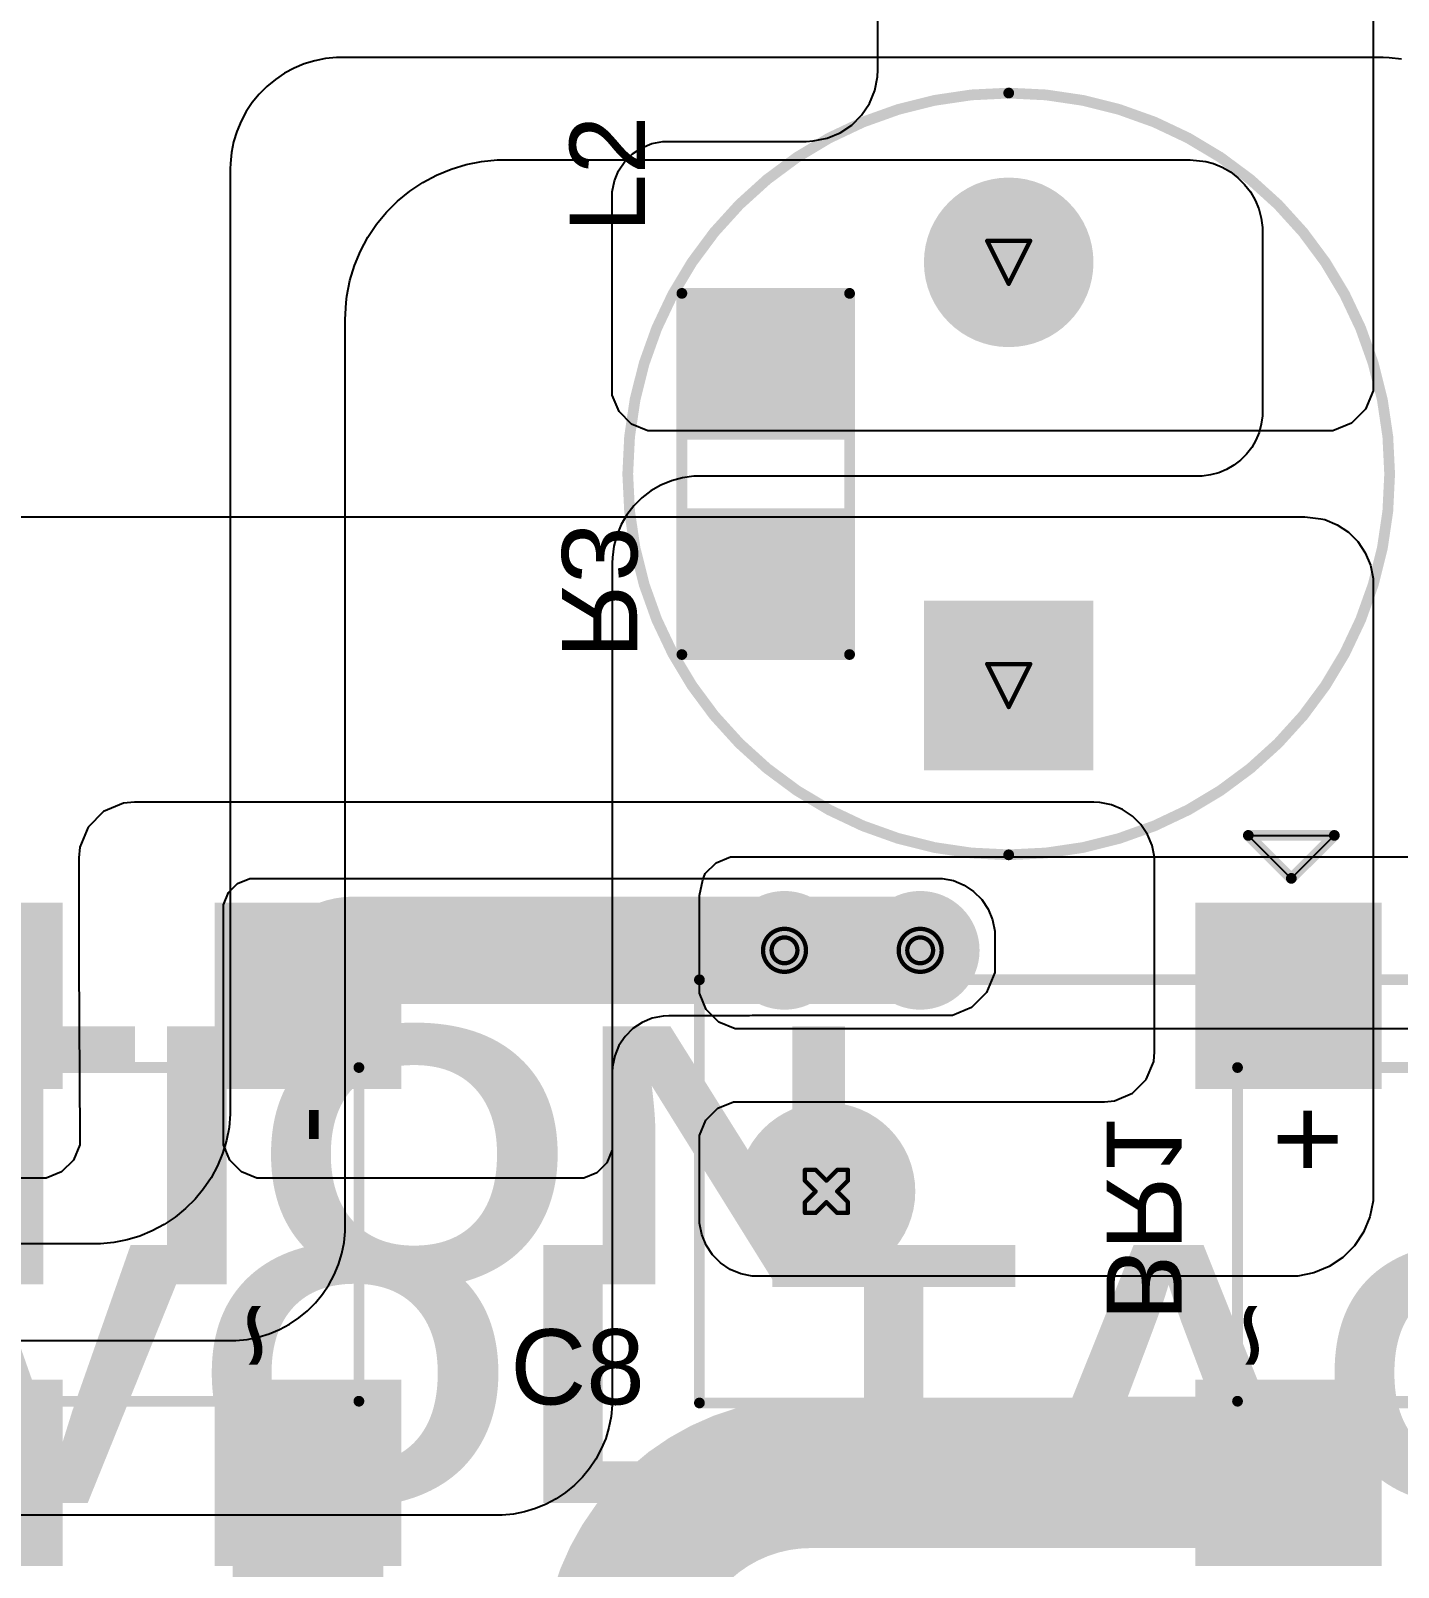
# Model space of a CAD drawing. Header units: inches. Extents: x 0 to 11.2, y -0.2 to 5.5.
# Drawn here: x 3.097 to 3.733, y 1.31 to 2.024 of the extents above; entities that cross this region are included whole.
import ezdxf

# ---------------------------------------------------------------- set-up
doc = ezdxf.new("R2010")
doc.units = ezdxf.units.IN
doc.header["$MEASUREMENT"] = 0
for name, color, linetype in [('Bottom Layer', 5, 'Continuous'), ('Bottom Overlay', 54, 'Continuous'), ('Bottom Paste', 16, 'Continuous'), ('Bottom Solder', 6, 'Continuous'), ('Drill Drawing', 1, 'Continuous'), ('Multi-Layer', 9, 'Continuous'), ('Pad Holes', 156, 'Continuous'), ('Top Layer', 1, 'Continuous'), ('Top Overlay', 2, 'Continuous'), ('Top Solder', 216, 'Continuous'), ('Via Holes', 16, 'Continuous')]:
    doc.layers.add(name, color=color, linetype=linetype)
doc.styles.add('Arial', font='', dxfattribs={"height": 0.2})
doc.styles.add('Arial Black', font='', dxfattribs={"height": 0.2})
doc.styles.get('Arial').set_extended_font_data('Arial')
doc.styles.get('Arial Black').set_extended_font_data('Arial Black')

# ---------------------------------------------------------------- blocks, each defined once
blk = doc.blocks.new('R___1206_B_47')
at = {"layer": 'Bottom Layer'}
for points in [[(-0.08, 0.035), (-0.02, 0.035), (-0.02, -0.035), (-0.08, -0.035)], [(0.02, 0.035), (0.08, 0.035), (0.08, -0.035), (0.02, -0.035)]]:
    blk.add_hatch(color=5, dxfattribs=at).paths.add_polyline_path(points)
at = {"layer": 'Bottom Paste'}
for points in [[(-0.08, 0.035), (-0.02, 0.035), (-0.02, -0.035), (-0.08, -0.035)], [(0.02, 0.035), (0.08, 0.035), (0.08, -0.035), (0.02, -0.035)]]:
    blk.add_hatch(color=16, dxfattribs=at).paths.add_polyline_path(points)
at = {"layer": 'Bottom Solder'}
for points in [[(-0.084, 0.039), (-0.016, 0.039), (-0.016, -0.039), (-0.084, -0.039)], [(0.016, 0.039), (0.084, 0.039), (0.084, -0.039), (0.016, -0.039)]]:
    blk.add_hatch(color=6, dxfattribs=at).paths.add_polyline_path(points)
at = {"layer": 'Bottom Overlay'}
for points in [[(-0.084, 0.039, 0.005, 0.005, 0), (-0.084, -0.039, 0.005, 0.005, 0)], [(-0.084, 0.039, 0.005, 0.005, 0), (0.084, 0.039, 0.005, 0.005, 0)], [(0.084, 0.039, 0.005, 0.005, 0), (0.084, -0.039, 0.005, 0.005, 0)], [(-0.084, -0.039, 0.005, 0.005, 0), (0.084, -0.039, 0.005, 0.005, 0)]]:
    blk.add_lwpolyline(points, format="xyseb", dxfattribs=at)
for points in [[(-0.08525, 0.039, 0.0025, 0.0025, 1), (-0.08275, 0.039, 0.0025, 0.0025, 1)], [(-0.08525, 0.039, 0.0025, 0.0025, 1), (-0.08275, 0.039, 0.0025, 0.0025, 1)], [(0.08275, 0.039, 0.0025, 0.0025, 1), (0.08525, 0.039, 0.0025, 0.0025, 1)], [(0.08275, 0.039, 0.0025, 0.0025, 1), (0.08525, 0.039, 0.0025, 0.0025, 1)], [(-0.08525, -0.039, 0.0025, 0.0025, 1), (-0.08275, -0.039, 0.0025, 0.0025, 1)], [(-0.08525, -0.039, 0.0025, 0.0025, 1), (-0.08275, -0.039, 0.0025, 0.0025, 1)], [(0.08275, -0.039, 0.0025, 0.0025, 1), (0.08525, -0.039, 0.0025, 0.0025, 1)], [(0.08275, -0.039, 0.0025, 0.0025, 1), (0.08525, -0.039, 0.0025, 0.0025, 1)]]:
    blk.add_lwpolyline(points, format="xyseb", close=True, dxfattribs=at)
blk = doc.blocks.new('PK0810_471MB_55')
at = {"layer": 'Bottom Layer'}
blk.add_hatch(color=5, dxfattribs=at).paths.add_polyline_path([(-0.133853, 0.035433), (-0.062987, 0.035433), (-0.062987, -0.035433), (-0.133853, -0.035433)])
h = blk.add_hatch(color=5, dxfattribs=at)
edge = h.paths.add_edge_path()
edge.add_arc((0.09843, 0), 0.035433, 0, 360)
at = {"layer": 'Bottom Solder'}
blk.add_hatch(color=6, dxfattribs=at).paths.add_polyline_path([(-0.137853, 0.039433), (-0.058987, 0.039433), (-0.058987, -0.039433), (-0.137853, -0.039433)])
h = blk.add_hatch(color=6, dxfattribs=at)
edge = h.paths.add_edge_path()
edge.add_arc((0.09843, 0), 0.039433, 0, 360)
at = {"layer": 'Multi-Layer'}
blk.add_hatch(color=9, dxfattribs=at).paths.add_polyline_path([(-0.133853, 0.035433), (-0.062987, 0.035433), (-0.062987, -0.035433), (-0.133853, -0.035433)])
h = blk.add_hatch(color=9, dxfattribs=at)
edge = h.paths.add_edge_path()
edge.add_arc((0.09843, 0), 0.035433, 0, 360)
at = {"layer": 'Pad Holes'}
h = blk.add_hatch(color=7, dxfattribs=at)
edge = h.paths.add_edge_path()
edge.add_arc((-0.098429, 0), 0.019685, 0, 360)
h = blk.add_hatch(color=7, dxfattribs=at)
edge = h.paths.add_edge_path()
edge.add_arc((0.098429, 0), 0.019685, 0, 360)
at = {"layer": 'Top Layer'}
blk.add_hatch(color=1, dxfattribs=at).paths.add_polyline_path([(-0.133853, 0.035433), (-0.062987, 0.035433), (-0.062987, -0.035433), (-0.133853, -0.035433)])
h = blk.add_hatch(color=1, dxfattribs=at)
edge = h.paths.add_edge_path()
edge.add_arc((0.09843, 0), 0.035433, 0, 360)
at = {"layer": 'Top Solder'}
blk.add_hatch(color=216, dxfattribs=at).paths.add_polyline_path([(-0.137853, 0.039433), (-0.058987, 0.039433), (-0.058987, -0.039433), (-0.137853, -0.039433)])
h = blk.add_hatch(color=216, dxfattribs=at)
edge = h.paths.add_edge_path()
edge.add_arc((0.09843, 0), 0.039433, 0, 360)
at = {"layer": 'Top Overlay'}
for points in [[(0.17717, 0, 0.005, 0.005, 1), (-0.17717, 0, 0.005, 0.005, 1)], [(-0.17842, 0, 0.0025, 0.0025, 1), (-0.17592, 0, 0.0025, 0.0025, 1)], [(0.17592, 0, 0.0025, 0.0025, 1), (0.17842, 0, 0.0025, 0.0025, 1)]]:
    blk.add_lwpolyline(points, format="xyseb", close=True, dxfattribs=at)
blk = doc.blocks.new('KP103J1000VP15_72')
at = {"layer": 'Bottom Layer'}
blk.add_hatch(color=5, dxfattribs=at).paths.add_polyline_path([(-0.33465, 0.03937), (-0.25591, 0.03937), (-0.25591, -0.03937), (-0.33465, -0.03937)])
h = blk.add_hatch(color=5, dxfattribs=at)
edge = h.paths.add_edge_path()
edge.add_arc((0.29528, 0), 0.03937, 0, 360)
at = {"layer": 'Bottom Solder'}
blk.add_hatch(color=6, dxfattribs=at).paths.add_polyline_path([(-0.33661, 0.04134), (-0.25394, 0.04134), (-0.25394, -0.04134), (-0.33661, -0.04134)])
h = blk.add_hatch(color=6, dxfattribs=at)
edge = h.paths.add_edge_path()
edge.add_arc((0.29528, 0), 0.04134, 0, 360)
at = {"layer": 'Multi-Layer'}
blk.add_hatch(color=9, dxfattribs=at).paths.add_polyline_path([(-0.33465, 0.03937), (-0.25591, 0.03937), (-0.25591, -0.03937), (-0.33465, -0.03937)])
h = blk.add_hatch(color=9, dxfattribs=at)
edge = h.paths.add_edge_path()
edge.add_arc((0.29528, 0), 0.03937, 0, 360)
at = {"layer": 'Pad Holes'}
h = blk.add_hatch(color=7, dxfattribs=at)
edge = h.paths.add_edge_path()
edge.add_arc((-0.29528, 0), 0.02362, 0, 360)
h = blk.add_hatch(color=7, dxfattribs=at)
edge = h.paths.add_edge_path()
edge.add_arc((0.29528, 0), 0.02362, 0, 360)
at = {"layer": 'Top Layer'}
blk.add_hatch(color=1, dxfattribs=at).paths.add_polyline_path([(-0.33465, 0.03937), (-0.25591, 0.03937), (-0.25591, -0.03937), (-0.33465, -0.03937)])
h = blk.add_hatch(color=1, dxfattribs=at)
edge = h.paths.add_edge_path()
edge.add_arc((0.29528, 0), 0.03937, 0, 360)
at = {"layer": 'Top Solder'}
blk.add_hatch(color=216, dxfattribs=at).paths.add_polyline_path([(-0.33661, 0.04134), (-0.25394, 0.04134), (-0.25394, -0.04134), (-0.33661, -0.04134)])
h = blk.add_hatch(color=216, dxfattribs=at)
edge = h.paths.add_edge_path()
edge.add_arc((0.29528, 0), 0.04134, 0, 360)
at = {"layer": 'Top Overlay'}
for points in [[(0.35433, 0.09842, 0.005, 0.005, 0), (-0.35433, 0.09842, 0.005, 0.005, 0)], [(-0.35433, 0.09842, 0.005, 0.005, 0), (-0.35433, -0.09843, 0.005, 0.005, 0)], [(0.35433, 0.09842, 0.005, 0.005, 0), (0.35433, -0.09843, 0.005, 0.005, 0)], [(0.35433, -0.09843, 0.005, 0.005, 0), (-0.35433, -0.09843, 0.005, 0.005, 0)]]:
    blk.add_lwpolyline(points, format="xyseb", dxfattribs=at)
for points in [[(-0.35558, 0.09842, 0.0025, 0.0025, 1), (-0.35308, 0.09842, 0.0025, 0.0025, 1)], [(-0.35558, 0.09842, 0.0025, 0.0025, 1), (-0.35308, 0.09842, 0.0025, 0.0025, 1)], [(0.35308, 0.09842, 0.0025, 0.0025, 1), (0.35558, 0.09842, 0.0025, 0.0025, 1)], [(0.35308, 0.09842, 0.0025, 0.0025, 1), (0.35558, 0.09842, 0.0025, 0.0025, 1)], [(-0.35558, -0.09843, 0.0025, 0.0025, 1), (-0.35308, -0.09843, 0.0025, 0.0025, 1)], [(-0.35558, -0.09843, 0.0025, 0.0025, 1), (-0.35308, -0.09843, 0.0025, 0.0025, 1)], [(0.35308, -0.09843, 0.0025, 0.0025, 1), (0.35558, -0.09843, 0.0025, 0.0025, 1)], [(0.35308, -0.09843, 0.0025, 0.0025, 1), (0.35558, -0.09843, 0.0025, 0.0025, 1)]]:
    blk.add_lwpolyline(points, format="xyseb", close=True, dxfattribs=at)
blk = doc.blocks.new('LMBS_1_B_78')
at = {"layer": 'Bottom Layer'}
for points in [[(-0.15029, 0.11811), (-0.07155, 0.11811), (-0.07155, 0.03937), (-0.15029, 0.03937)], [(0.07155, 0.11811), (0.15029, 0.11811), (0.15029, 0.03937), (0.07155, 0.03937)], [(-0.15029, -0.03937), (-0.07155, -0.03937), (-0.07155, -0.11811), (-0.15029, -0.11811)], [(0.07155, -0.03937), (0.15029, -0.03937), (0.15029, -0.11811), (0.07155, -0.11811)]]:
    blk.add_hatch(color=5, dxfattribs=at).paths.add_polyline_path(points)
at = {"layer": 'Bottom Paste'}
for points in [[(-0.15029, 0.11811), (-0.07155, 0.11811), (-0.07155, 0.03937), (-0.15029, 0.03937)], [(0.07155, 0.11811), (0.15029, 0.11811), (0.15029, 0.03937), (0.07155, 0.03937)], [(-0.15029, -0.03937), (-0.07155, -0.03937), (-0.07155, -0.11811), (-0.15029, -0.11811)], [(0.07155, -0.03937), (0.15029, -0.03937), (0.15029, -0.11811), (0.07155, -0.11811)]]:
    blk.add_hatch(color=16, dxfattribs=at).paths.add_polyline_path(points)
at = {"layer": 'Bottom Solder'}
for points in [[(-0.15429, 0.12211), (-0.06755, 0.12211), (-0.06755, 0.03537), (-0.15429, 0.03537)], [(0.06755, 0.12211), (0.15429, 0.12211), (0.15429, 0.03537), (0.06755, 0.03537)], [(-0.15429, -0.03537), (-0.06755, -0.03537), (-0.06755, -0.12211), (-0.15429, -0.12211)], [(0.06755, -0.03537), (0.15429, -0.03537), (0.15429, -0.12211), (0.06755, -0.12211)]]:
    blk.add_hatch(color=6, dxfattribs=at).paths.add_polyline_path(points)
at = {"layer": 'Bottom Overlay'}
for points in [[(0.07761, 0.10241, 0.005, 0.005, 0), (-0.07761, 0.10241, 0.005, 0.005, 0)], [(-0.07761, -0.10241, 0.005, 0.005, 0), (-0.07761, 0.10241, 0.005, 0.005, 0)], [(0.07761, -0.10241, 0.005, 0.005, 0), (0.07761, 0.10241, 0.005, 0.005, 0)], [(0.07761, -0.10241, 0.005, 0.005, 0), (-0.07761, -0.10241, 0.005, 0.005, 0)]]:
    blk.add_lwpolyline(points, format="xyseb", dxfattribs=at)
for points in [[(-0.07886, 0.10241, 0.0025, 0.0025, 1), (-0.07636, 0.10241, 0.0025, 0.0025, 1)], [(-0.07886, 0.10241, 0.0025, 0.0025, 1), (-0.07636, 0.10241, 0.0025, 0.0025, 1)], [(0.07636, 0.10241, 0.0025, 0.0025, 1), (0.07886, 0.10241, 0.0025, 0.0025, 1)], [(0.07636, 0.10241, 0.0025, 0.0025, 1), (0.07886, 0.10241, 0.0025, 0.0025, 1)], [(-0.07886, -0.10241, 0.0025, 0.0025, 1), (-0.07636, -0.10241, 0.0025, 0.0025, 1)], [(-0.07886, -0.10241, 0.0025, 0.0025, 1), (-0.07636, -0.10241, 0.0025, 0.0025, 1)], [(0.07636, -0.10241, 0.0025, 0.0025, 1), (0.07886, -0.10241, 0.0025, 0.0025, 1)], [(0.07636, -0.10241, 0.0025, 0.0025, 1), (0.07886, -0.10241, 0.0025, 0.0025, 1)]]:
    blk.add_lwpolyline(points, format="xyseb", close=True, dxfattribs=at)
at = {"layer": 'Bottom Overlay', "style": 'Arial', "text_generation_flag": 2}
for s, p in [('-', (-0.06024, 0.0967)), ('+', (-0.06024, -0.05078))]:
    blk.add_text(s, height=0.03937, rotation=-180, dxfattribs=at).set_placement(p)
for p in [(0.063, 0.035), (0.063, -0.115)]:
    blk.add_text('~', height=0.03937, dxfattribs=at).set_placement(p)
blk = doc.blocks.new('LMBS_1_B_79')
at = {"layer": 'Bottom Layer'}
for points in [[(-0.15029, 0.11811), (-0.07155, 0.11811), (-0.07155, 0.03937), (-0.15029, 0.03937)], [(0.07155, 0.11811), (0.15029, 0.11811), (0.15029, 0.03937), (0.07155, 0.03937)], [(-0.15029, -0.03937), (-0.07155, -0.03937), (-0.07155, -0.11811), (-0.15029, -0.11811)], [(0.07155, -0.03937), (0.15029, -0.03937), (0.15029, -0.11811), (0.07155, -0.11811)]]:
    blk.add_hatch(color=5, dxfattribs=at).paths.add_polyline_path(points)
at = {"layer": 'Bottom Paste'}
for points in [[(-0.15029, 0.11811), (-0.07155, 0.11811), (-0.07155, 0.03937), (-0.15029, 0.03937)], [(0.07155, 0.11811), (0.15029, 0.11811), (0.15029, 0.03937), (0.07155, 0.03937)], [(-0.15029, -0.03937), (-0.07155, -0.03937), (-0.07155, -0.11811), (-0.15029, -0.11811)], [(0.07155, -0.03937), (0.15029, -0.03937), (0.15029, -0.11811), (0.07155, -0.11811)]]:
    blk.add_hatch(color=16, dxfattribs=at).paths.add_polyline_path(points)
at = {"layer": 'Bottom Solder'}
for points in [[(-0.15429, 0.12211), (-0.06755, 0.12211), (-0.06755, 0.03537), (-0.15429, 0.03537)], [(0.06755, 0.12211), (0.15429, 0.12211), (0.15429, 0.03537), (0.06755, 0.03537)], [(-0.15429, -0.03537), (-0.06755, -0.03537), (-0.06755, -0.12211), (-0.15429, -0.12211)], [(0.06755, -0.03537), (0.15429, -0.03537), (0.15429, -0.12211), (0.06755, -0.12211)]]:
    blk.add_hatch(color=6, dxfattribs=at).paths.add_polyline_path(points)
at = {"layer": 'Bottom Overlay'}
for points in [[(-0.07761, -0.10241, 0.005, 0.005, 0), (-0.07761, 0.10241, 0.005, 0.005, 0)], [(0.07761, 0.10241, 0.005, 0.005, 0), (-0.07761, 0.10241, 0.005, 0.005, 0)], [(0.07761, -0.10241, 0.005, 0.005, 0), (0.07761, 0.10241, 0.005, 0.005, 0)], [(0.07761, -0.10241, 0.005, 0.005, 0), (-0.07761, -0.10241, 0.005, 0.005, 0)]]:
    blk.add_lwpolyline(points, format="xyseb", dxfattribs=at)
for points in [[(-0.07886, 0.10241, 0.0025, 0.0025, 1), (-0.07636, 0.10241, 0.0025, 0.0025, 1)], [(-0.07886, 0.10241, 0.0025, 0.0025, 1), (-0.07636, 0.10241, 0.0025, 0.0025, 1)], [(0.07636, 0.10241, 0.0025, 0.0025, 1), (0.07886, 0.10241, 0.0025, 0.0025, 1)], [(0.07636, 0.10241, 0.0025, 0.0025, 1), (0.07886, 0.10241, 0.0025, 0.0025, 1)], [(-0.07886, -0.10241, 0.0025, 0.0025, 1), (-0.07636, -0.10241, 0.0025, 0.0025, 1)], [(-0.07886, -0.10241, 0.0025, 0.0025, 1), (-0.07636, -0.10241, 0.0025, 0.0025, 1)], [(0.07636, -0.10241, 0.0025, 0.0025, 1), (0.07886, -0.10241, 0.0025, 0.0025, 1)], [(0.07636, -0.10241, 0.0025, 0.0025, 1), (0.07886, -0.10241, 0.0025, 0.0025, 1)]]:
    blk.add_lwpolyline(points, format="xyseb", close=True, dxfattribs=at)
at = {"layer": 'Bottom Overlay', "style": 'Arial', "text_generation_flag": 2}
for s, p in [('-', (-0.06024, 0.0967)), ('+', (-0.06024, -0.05078))]:
    blk.add_text(s, height=0.03937, rotation=-180, dxfattribs=at).set_placement(p)
for p in [(0.063, 0.035), (0.063, -0.115)]:
    blk.add_text('~', height=0.03937, dxfattribs=at).set_placement(p)

msp = doc.modelspace()

# ---------------------------------------------------------------- hatches: boundary and pattern name
at = {"layer": 'Bottom Layer'}
h = msp.add_hatch(color=5, dxfattribs=at)
edge = h.paths.add_edge_path()
edge.add_arc((3.44773, 1.59654), 0.02362, 0, 360)
h = msp.add_hatch(color=5, dxfattribs=at)
edge = h.paths.add_edge_path()
edge.add_arc((3.51083, 1.59654), 0.02362, 0, 360)
at = {"layer": 'Bottom Solder'}
h = msp.add_hatch(color=6, dxfattribs=at)
edge = h.paths.add_edge_path()
edge.add_arc((3.44773, 1.59654), 0.02762, 0, 360)
h = msp.add_hatch(color=6, dxfattribs=at)
edge = h.paths.add_edge_path()
edge.add_arc((3.51083, 1.59654), 0.02762, 0, 360)
at = {"layer": 'Top Layer'}
h = msp.add_hatch(color=1, dxfattribs=at)
edge = h.paths.add_edge_path()
edge.add_arc((3.44773, 1.59654), 0.02362, 0, 360)
h = msp.add_hatch(color=1, dxfattribs=at)
edge = h.paths.add_edge_path()
edge.add_arc((3.51083, 1.59654), 0.02362, 0, 360)
at = {"layer": 'Top Solder'}
h = msp.add_hatch(color=216, dxfattribs=at)
edge = h.paths.add_edge_path()
edge.add_arc((3.44773, 1.59654), 0.02762, 0, 360)
h = msp.add_hatch(color=216, dxfattribs=at)
edge = h.paths.add_edge_path()
edge.add_arc((3.51083, 1.59654), 0.02762, 0, 360)
at = {"layer": 'Via Holes'}
h = msp.add_hatch(color=7, dxfattribs=at)
edge = h.paths.add_edge_path()
edge.add_arc((3.44773, 1.59654), 0.01181, 0, 360)
h = msp.add_hatch(color=7, dxfattribs=at)
edge = h.paths.add_edge_path()
edge.add_arc((3.51083, 1.59654), 0.01181, 0, 360)

# ---------------------------------------------------------------- linework, layer by layer
at = {"layer": 'Bottom Layer'}
for p, q in [((3.72146, 2.36748), (3.72146, 1.86146)), ((3.49114, 2.00614), (3.49114, 2.19398)), ((3.48971, 1.99648), (3.49098, 2.00288)), ((3.49098, 2.00288), (3.49114, 2.00614)), ((3.48721, 1.99045), (3.48971, 1.99648)), ((3.48359, 1.98502), (3.48721, 1.99045)), ((3.47355, 1.97679), (3.47897, 1.98041)), ((3.47897, 1.98041), (3.48359, 1.98502)), ((3.38606, 1.97186), (3.39108, 1.97286)), ((3.39108, 1.97286), (3.39364, 1.97286)), ((3.39364, 1.97286), (3.45786, 1.97286)), ((3.45786, 1.97286), (3.46112, 1.97302)), ((3.45786, 1.97286), (3.45786, 1.97286)), ((3.46112, 1.97302), (3.46752, 1.97429)), ((3.46752, 1.97429), (3.47355, 1.97679)), ((3.37345, 1.96343), (3.37707, 1.96705)), ((3.37707, 1.96705), (3.38133, 1.9699)), ((3.38133, 1.9699), (3.38606, 1.97186)), ((3.36864, 1.95444), (3.3706, 1.95917)), ((3.3706, 1.95917), (3.37345, 1.96343)), ((3.36764, 1.94942), (3.36864, 1.95444)), ((3.36765, 1.94686), (3.36764, 1.94942)), ((3.36765, 1.90535), (3.36765, 1.94686)), ((3.36765, 1.94686), (3.36765, 1.94686)), ((3.36765, 1.85885), (3.36765, 1.90535)), ((3.36765, 1.85473), (3.36765, 1.85885)), ((3.72146, 1.86146), (3.72146, 1.86146)), ((3.72146, 1.86146), (3.72146, 1.85682)), ((3.3708, 1.84712), (3.36765, 1.85473)), ((3.72146, 1.85682), (3.71791, 1.84825)), ((3.37662, 1.8413), (3.3708, 1.84712)), ((3.71791, 1.84825), (3.71135, 1.84169)), ((3.38423, 1.83814), (3.37662, 1.8413)), ((3.38835, 1.83814), (3.38423, 1.83814)), ((3.69814, 1.83814), (3.38835, 1.83814)), ((3.70278, 1.83814), (3.69814, 1.83814)), ((3.71135, 1.84169), (3.70278, 1.83814)), ((3.03815, 1.79815), (3.68976, 1.79815)), ((3.68976, 1.79815), (3.68976, 1.79815)), ((3.68976, 1.79815), (3.68976, 1.79815)), ((3.68976, 1.79815), (3.68976, 1.79815)), ((3.68976, 1.79815), (3.69711, 1.7973)), ((3.69711, 1.7973), (3.699, 1.79693)), ((3.699, 1.79693), (3.70477, 1.79454)), ((3.70477, 1.79454), (3.70996, 1.79107)), ((3.70996, 1.79107), (3.71438, 1.78665)), ((3.71438, 1.78665), (3.71785, 1.78146)), ((3.71785, 1.78146), (3.72024, 1.77569)), ((3.72024, 1.77569), (3.72146, 1.76957)), ((3.72146, 1.76957), (3.72146, 1.76644)), ((3.72146, 1.76644), (3.72146, 1.65099)), ((3.14543, 1.66543), (3.14037, 1.66493)), ((3.23571, 1.66543), (3.14543, 1.66543)), ((3.14543, 1.66543), (3.14543, 1.66543)), ((3.59156, 1.66543), (3.23571, 1.66543)), ((3.59433, 1.66529), (3.59156, 1.66543)), ((3.13102, 1.66106), (3.12387, 1.6539)), ((3.14037, 1.66493), (3.13102, 1.66106)), ((3.59977, 1.66421), (3.59433, 1.66529)), ((3.6049, 1.66209), (3.59977, 1.66421)), ((3.60952, 1.659), (3.6049, 1.66209)), ((3.61344, 1.65508), (3.60952, 1.659)), ((3.12387, 1.6539), (3.11999, 1.64455)), ((3.61652, 1.65047), (3.61344, 1.65508)), ((3.11999, 1.64455), (3.1195, 1.6395)), ((3.61865, 1.64534), (3.61652, 1.65047)), ((3.61973, 1.6399), (3.61865, 1.64534)), ((3.72146, 1.65099), (3.72146, 1.48388)), ((3.1195, 1.6395), (3.1195, 1.59076)), ((3.61986, 1.63712), (3.61973, 1.6399)), ((3.61986, 1.5494), (3.61986, 1.63712)), ((3.61986, 1.63712), (3.61987, 1.63712)), ((3.61987, 1.63712), (3.61986, 1.63712)), ((3.61986, 1.63712), (3.61986, 1.63712)), ((3.19339, 1.62767), (3.19901, 1.63)), ((3.19901, 1.63), (3.20205, 1.63)), ((3.20205, 1.63), (3.51833, 1.63)), ((3.51833, 1.63), (3.52101, 1.63)), ((3.52101, 1.63), (3.52628, 1.62895)), ((3.18676, 1.61774), (3.18909, 1.62337)), ((3.18909, 1.62337), (3.19339, 1.62767)), ((3.52628, 1.62895), (3.53124, 1.6269)), ((3.53124, 1.6269), (3.5357, 1.62392)), ((3.5357, 1.62392), (3.53949, 1.62012)), ((3.18676, 1.6147), (3.18676, 1.61774)), ((3.53949, 1.62012), (3.54247, 1.61566)), ((3.54247, 1.61566), (3.54453, 1.61071)), ((3.18676, 1.51), (3.18676, 1.6147)), ((3.18676, 1.6147), (3.18676, 1.6147)), ((3.54453, 1.61071), (3.54557, 1.60544)), ((3.54557, 1.60544), (3.54557, 1.60276)), ((3.54557, 1.60276), (3.54557, 1.59116)), ((3.1195, 1.59076), (3.11999, 1.51)), ((3.54557, 1.59116), (3.54557, 1.58617)), ((3.54557, 1.58617), (3.54175, 1.57694)), ((3.54175, 1.57694), (3.53469, 1.56989)), ((3.3913, 1.56594), (3.38626, 1.56494)), ((3.39387, 1.56607), (3.3913, 1.56594)), ((3.43147, 1.56607), (3.39387, 1.56607)), ((3.39387, 1.56607), (3.39387, 1.56607)), ((3.43264, 1.56622), (3.43147, 1.56607)), ((3.43531, 1.56622), (3.43264, 1.56622)), ((3.52585, 1.56622), (3.43531, 1.56622)), ((3.53469, 1.56989), (3.52585, 1.56622)), ((3.37724, 1.56011), (3.3736, 1.55648)), ((3.38151, 1.56297), (3.37724, 1.56011)), ((3.38626, 1.56494), (3.38151, 1.56297)), ((3.37074, 1.5522), (3.36877, 1.54745)), ((3.3736, 1.55648), (3.37074, 1.5522)), ((3.36877, 1.54745), (3.36777, 1.54241)), ((3.61594, 1.53646), (3.61942, 1.54486)), ((3.61942, 1.54486), (3.61986, 1.5494)), ((3.36777, 1.54241), (3.36765, 1.53984)), ((3.36765, 1.53984), (3.36765, 1.50706)), ((3.60113, 1.52657), (3.60952, 1.53004)), ((3.60952, 1.53004), (3.61594, 1.53646)), ((3.41116, 1.51759), (3.4167, 1.52312)), ((3.4167, 1.52312), (3.42394, 1.52612)), ((3.42394, 1.52612), (3.42785, 1.52612)), ((3.42785, 1.52612), (3.59659, 1.52612)), ((3.59659, 1.52612), (3.60113, 1.52657)), ((3.40817, 1.51035), (3.41116, 1.51759)), ((3.11999, 1.51), (3.11999, 1.50613)), ((3.18676, 1.50613), (3.18676, 1.51)), ((3.40817, 1.4696), (3.40817, 1.51035)), ((3.11999, 1.50613), (3.11703, 1.49898)), ((3.18972, 1.49898), (3.18676, 1.50613)), ((3.36765, 1.50378), (3.36513, 1.49771)), ((3.36765, 1.50706), (3.36765, 1.50378)), ((3.11703, 1.49898), (3.11156, 1.49351)), ((3.19519, 1.49351), (3.18972, 1.49898)), ((3.36513, 1.49771), (3.36049, 1.49306)), ((3.10441, 1.49055), (3.01427, 1.49055)), ((3.11156, 1.49351), (3.10441, 1.49055)), ((3.20234, 1.49055), (3.19519, 1.49351)), ((3.35442, 1.49055), (3.20234, 1.49055)), ((3.36049, 1.49306), (3.35442, 1.49055)), ((3.72146, 1.48006), (3.71996, 1.47255)), ((3.72146, 1.48388), (3.72146, 1.48388)), ((3.72146, 1.48388), (3.72146, 1.48006)), ((3.71996, 1.47255), (3.71704, 1.46548)), ((3.40921, 1.46434), (3.40817, 1.4696)), ((3.71704, 1.46548), (3.71279, 1.45912)), ((3.41127, 1.45938), (3.40921, 1.46434)), ((3.41425, 1.45492), (3.41127, 1.45938)), ((3.71279, 1.45912), (3.70738, 1.45371)), ((3.41804, 1.45112), (3.41425, 1.45492)), ((3.4225, 1.44814), (3.41804, 1.45112)), ((3.70738, 1.45371), (3.70101, 1.44946)), ((3.42746, 1.44609), (3.4225, 1.44814)), ((3.43273, 1.44504), (3.42746, 1.44609)), ((3.68262, 1.44504), (3.43273, 1.44504)), ((3.68644, 1.44504), (3.68262, 1.44504)), ((3.69395, 1.44653), (3.68644, 1.44504)), ((3.70101, 1.44946), (3.69395, 1.44653))]:
    msp.add_line(p, q, dxfattribs=at)
for points in [[(3.22613, 1.57533, 0.05, 0.05, -0.414214), (3.24733, 1.59654, 0.05, 0.05, 0)], [(3.24733, 1.59654, 0.05, 0.05, 0), (3.51083, 1.59654, 0.05, 0.05, 0)], [(3.22613, 1.22919, 0.07, 0.07, 0), (3.22613, 1.35349, 0.07, 0.07, 0)], [(3.37, 1.26359, 0.07, 0.07, -0.414214), (3.4599, 1.35349, 0.07, 0.07, 0)], [(3.4599, 1.35349, 0.07, 0.07, 0), (3.67, 1.35349, 0.07, 0.07, 0)]]:
    msp.add_lwpolyline(points, format="xyseb", dxfattribs=at)
for points in [[(3.23483, 1.59654, 0.025, 0.025, 1), (3.25983, 1.59654, 0.025, 0.025, 1)], [(3.23483, 1.59654, 0.025, 0.025, 1), (3.25983, 1.59654, 0.025, 0.025, 1)], [(3.49833, 1.59654, 0.025, 0.025, 1), (3.52333, 1.59654, 0.025, 0.025, 1)], [(3.21363, 1.57533, 0.025, 0.025, 1), (3.23863, 1.57533, 0.025, 0.025, 1)], [(3.20863, 1.35349, 0.035, 0.035, 1), (3.24363, 1.35349, 0.035, 0.035, 1)], [(3.4424, 1.35349, 0.035, 0.035, 1), (3.4774, 1.35349, 0.035, 0.035, 1)], [(3.4424, 1.35349, 0.035, 0.035, 1), (3.4774, 1.35349, 0.035, 0.035, 1)], [(3.6525, 1.35349, 0.035, 0.035, 1), (3.6875, 1.35349, 0.035, 0.035, 1)]]:
    msp.add_lwpolyline(points, format="xyseb", close=True, dxfattribs=at)
at = {"layer": 'Bottom Overlay'}
for p, q in [((3.68344, 1.63), (3.66344, 1.65)), ((3.66344, 1.65), (3.70344, 1.65)), ((3.70344, 1.65), (3.68344, 1.63))]:
    msp.add_line(p, q, dxfattribs=at)
for points in [[(3.66344, 1.65, 0.005, 0.005, 0), (3.68344, 1.63, 0.005, 0.005, 0)], [(3.66344, 1.65, 0.005, 0.005, 0), (3.70344, 1.65, 0.005, 0.005, 0)], [(3.68344, 1.63, 0.005, 0.005, 0), (3.70344, 1.65, 0.005, 0.005, 0)]]:
    msp.add_lwpolyline(points, format="xyseb", dxfattribs=at)
for points in [[(3.66219, 1.65, 0.0025, 0.0025, 1), (3.66469, 1.65, 0.0025, 0.0025, 1)], [(3.66219, 1.65, 0.0025, 0.0025, 1), (3.66469, 1.65, 0.0025, 0.0025, 1)], [(3.70219, 1.65, 0.0025, 0.0025, 1), (3.70469, 1.65, 0.0025, 0.0025, 1)], [(3.70219, 1.65, 0.0025, 0.0025, 1), (3.70469, 1.65, 0.0025, 0.0025, 1)], [(3.68219, 1.63, 0.0025, 0.0025, 1), (3.68469, 1.63, 0.0025, 0.0025, 1)], [(3.68219, 1.63, 0.0025, 0.0025, 1), (3.68469, 1.63, 0.0025, 0.0025, 1)]]:
    msp.add_lwpolyline(points, format="xyseb", close=True, dxfattribs=at)
at = {"layer": 'Drill Drawing'}
for points in [[(3.542, 1.92657, 0.002, 0.002, 0), (3.562, 1.92657, 0.002, 0.002, 0)], [(3.542, 1.92657, 0.002, 0.002, 0), (3.552, 1.90657, 0.002, 0.002, 0)], [(3.552, 1.90657, 0.002, 0.002, 0), (3.562, 1.92657, 0.002, 0.002, 0)], [(3.542, 1.72972, 0.002, 0.002, 0), (3.562, 1.72972, 0.002, 0.002, 0)], [(3.542, 1.72972, 0.002, 0.002, 0), (3.552, 1.70972, 0.002, 0.002, 0)], [(3.552, 1.70972, 0.002, 0.002, 0), (3.562, 1.72972, 0.002, 0.002, 0)], [(3.45722, 1.48941, 0.002, 0.002, 0), (3.45722, 1.49441, 0.002, 0.002, 0)], [(3.45722, 1.49441, 0.002, 0.002, 0), (3.46222, 1.49441, 0.002, 0.002, 0)], [(3.46222, 1.49441, 0.002, 0.002, 0), (3.46722, 1.48941, 0.002, 0.002, 0)], [(3.46722, 1.48941, 0.002, 0.002, 0), (3.47222, 1.49441, 0.002, 0.002, 0)], [(3.47222, 1.49441, 0.002, 0.002, 0), (3.47722, 1.49441, 0.002, 0.002, 0)], [(3.47722, 1.48941, 0.002, 0.002, 0), (3.47722, 1.49441, 0.002, 0.002, 0)], [(3.45722, 1.48941, 0.002, 0.002, 0), (3.46222, 1.48441, 0.002, 0.002, 0)], [(3.47222, 1.48441, 0.002, 0.002, 0), (3.47722, 1.48941, 0.002, 0.002, 0)], [(3.45722, 1.47941, 0.002, 0.002, 0), (3.46222, 1.48441, 0.002, 0.002, 0)], [(3.45722, 1.47441, 0.002, 0.002, 0), (3.45722, 1.47941, 0.002, 0.002, 0)], [(3.46222, 1.47441, 0.002, 0.002, 0), (3.46722, 1.47941, 0.002, 0.002, 0)], [(3.46722, 1.47941, 0.002, 0.002, 0), (3.47222, 1.47441, 0.002, 0.002, 0)], [(3.47222, 1.48441, 0.002, 0.002, 0), (3.47722, 1.47941, 0.002, 0.002, 0)], [(3.47722, 1.47441, 0.002, 0.002, 0), (3.47722, 1.47941, 0.002, 0.002, 0)], [(3.45722, 1.47441, 0.002, 0.002, 0), (3.46222, 1.47441, 0.002, 0.002, 0)], [(3.47222, 1.47441, 0.002, 0.002, 0), (3.47722, 1.47441, 0.002, 0.002, 0)]]:
    msp.add_lwpolyline(points, format="xyseb", dxfattribs=at)
for points in [[(3.5415, 1.92657, 0.001, 0.001, 1), (3.5425, 1.92657, 0.001, 0.001, 1)], [(3.5415, 1.92657, 0.001, 0.001, 1), (3.5425, 1.92657, 0.001, 0.001, 1)], [(3.5615, 1.92657, 0.001, 0.001, 1), (3.5625, 1.92657, 0.001, 0.001, 1)], [(3.5615, 1.92657, 0.001, 0.001, 1), (3.5625, 1.92657, 0.001, 0.001, 1)], [(3.5515, 1.90657, 0.001, 0.001, 1), (3.5525, 1.90657, 0.001, 0.001, 1)], [(3.5515, 1.90657, 0.001, 0.001, 1), (3.5525, 1.90657, 0.001, 0.001, 1)], [(3.5415, 1.72972, 0.001, 0.001, 1), (3.5425, 1.72972, 0.001, 0.001, 1)], [(3.5415, 1.72972, 0.001, 0.001, 1), (3.5425, 1.72972, 0.001, 0.001, 1)], [(3.5615, 1.72972, 0.001, 0.001, 1), (3.5625, 1.72972, 0.001, 0.001, 1)], [(3.5615, 1.72972, 0.001, 0.001, 1), (3.5625, 1.72972, 0.001, 0.001, 1)], [(3.5515, 1.70972, 0.001, 0.001, 1), (3.5525, 1.70972, 0.001, 0.001, 1)], [(3.5515, 1.70972, 0.001, 0.001, 1), (3.5525, 1.70972, 0.001, 0.001, 1)], [(3.45773, 1.59654, 0.002, 0.002, 1), (3.43773, 1.59654, 0.002, 0.002, 1)], [(3.45373, 1.59654, 0.002, 0.002, 1), (3.44173, 1.59654, 0.002, 0.002, 1)], [(3.52083, 1.59654, 0.002, 0.002, 1), (3.50083, 1.59654, 0.002, 0.002, 1)], [(3.51683, 1.59654, 0.002, 0.002, 1), (3.50483, 1.59654, 0.002, 0.002, 1)], [(3.43723, 1.59654, 0.001, 0.001, 1), (3.43823, 1.59654, 0.001, 0.001, 1)], [(3.44123, 1.59654, 0.001, 0.001, 1), (3.44223, 1.59654, 0.001, 0.001, 1)], [(3.45323, 1.59654, 0.001, 0.001, 1), (3.45423, 1.59654, 0.001, 0.001, 1)], [(3.45723, 1.59654, 0.001, 0.001, 1), (3.45823, 1.59654, 0.001, 0.001, 1)], [(3.50033, 1.59654, 0.001, 0.001, 1), (3.50133, 1.59654, 0.001, 0.001, 1)], [(3.50433, 1.59654, 0.001, 0.001, 1), (3.50533, 1.59654, 0.001, 0.001, 1)], [(3.51633, 1.59654, 0.001, 0.001, 1), (3.51733, 1.59654, 0.001, 0.001, 1)], [(3.52033, 1.59654, 0.001, 0.001, 1), (3.52133, 1.59654, 0.001, 0.001, 1)], [(3.45672, 1.49441, 0.001, 0.001, 1), (3.45772, 1.49441, 0.001, 0.001, 1)], [(3.45672, 1.49441, 0.001, 0.001, 1), (3.45772, 1.49441, 0.001, 0.001, 1)], [(3.46172, 1.49441, 0.001, 0.001, 1), (3.46272, 1.49441, 0.001, 0.001, 1)], [(3.46172, 1.49441, 0.001, 0.001, 1), (3.46272, 1.49441, 0.001, 0.001, 1)], [(3.47172, 1.49441, 0.001, 0.001, 1), (3.47272, 1.49441, 0.001, 0.001, 1)], [(3.47172, 1.49441, 0.001, 0.001, 1), (3.47272, 1.49441, 0.001, 0.001, 1)], [(3.47672, 1.49441, 0.001, 0.001, 1), (3.47772, 1.49441, 0.001, 0.001, 1)], [(3.47672, 1.49441, 0.001, 0.001, 1), (3.47772, 1.49441, 0.001, 0.001, 1)], [(3.45672, 1.48941, 0.001, 0.001, 1), (3.45772, 1.48941, 0.001, 0.001, 1)], [(3.45672, 1.48941, 0.001, 0.001, 1), (3.45772, 1.48941, 0.001, 0.001, 1)], [(3.46672, 1.48941, 0.001, 0.001, 1), (3.46772, 1.48941, 0.001, 0.001, 1)], [(3.46672, 1.48941, 0.001, 0.001, 1), (3.46772, 1.48941, 0.001, 0.001, 1)], [(3.47672, 1.48941, 0.001, 0.001, 1), (3.47772, 1.48941, 0.001, 0.001, 1)], [(3.47672, 1.48941, 0.001, 0.001, 1), (3.47772, 1.48941, 0.001, 0.001, 1)], [(3.45672, 1.47941, 0.001, 0.001, 1), (3.45772, 1.47941, 0.001, 0.001, 1)], [(3.45672, 1.47941, 0.001, 0.001, 1), (3.45772, 1.47941, 0.001, 0.001, 1)], [(3.46172, 1.48441, 0.001, 0.001, 1), (3.46272, 1.48441, 0.001, 0.001, 1)], [(3.46172, 1.48441, 0.001, 0.001, 1), (3.46272, 1.48441, 0.001, 0.001, 1)], [(3.46672, 1.47941, 0.001, 0.001, 1), (3.46772, 1.47941, 0.001, 0.001, 1)], [(3.46672, 1.47941, 0.001, 0.001, 1), (3.46772, 1.47941, 0.001, 0.001, 1)], [(3.47172, 1.48441, 0.001, 0.001, 1), (3.47272, 1.48441, 0.001, 0.001, 1)], [(3.47172, 1.48441, 0.001, 0.001, 1), (3.47272, 1.48441, 0.001, 0.001, 1)], [(3.47672, 1.47941, 0.001, 0.001, 1), (3.47772, 1.47941, 0.001, 0.001, 1)], [(3.47672, 1.47941, 0.001, 0.001, 1), (3.47772, 1.47941, 0.001, 0.001, 1)], [(3.45672, 1.47441, 0.001, 0.001, 1), (3.45772, 1.47441, 0.001, 0.001, 1)], [(3.45672, 1.47441, 0.001, 0.001, 1), (3.45772, 1.47441, 0.001, 0.001, 1)], [(3.46172, 1.47441, 0.001, 0.001, 1), (3.46272, 1.47441, 0.001, 0.001, 1)], [(3.46172, 1.47441, 0.001, 0.001, 1), (3.46272, 1.47441, 0.001, 0.001, 1)], [(3.47172, 1.47441, 0.001, 0.001, 1), (3.47272, 1.47441, 0.001, 0.001, 1)], [(3.47172, 1.47441, 0.001, 0.001, 1), (3.47272, 1.47441, 0.001, 0.001, 1)], [(3.47672, 1.47441, 0.001, 0.001, 1), (3.47772, 1.47441, 0.001, 0.001, 1)], [(3.47672, 1.47441, 0.001, 0.001, 1), (3.47772, 1.47441, 0.001, 0.001, 1)]]:
    msp.add_lwpolyline(points, format="xyseb", close=True, dxfattribs=at)
at = {"layer": 'Top Layer'}
for p, q in [((3.2244, 2.00885), (3.2197, 2.0069)), ((3.22927, 2.01032), (3.2244, 2.00885)), ((3.23427, 2.01132), (3.22927, 2.01032)), ((3.23933, 2.01182), (3.23427, 2.01132)), ((3.24188, 2.01188), (3.23933, 2.01182)), ((3.72612, 2.01188), (3.24188, 2.01188)), ((3.72899, 2.01178), (3.72612, 2.01188)), ((3.73468, 2.01104), (3.72899, 2.01178)), ((3.21097, 2.00167), (3.20704, 1.99844)), ((3.21521, 2.0045), (3.21097, 2.00167)), ((3.2197, 2.0069), (3.21521, 2.0045)), ((3.20344, 1.99484), (3.20021, 1.9909)), ((3.20704, 1.99844), (3.20344, 1.99484)), ((3.20021, 1.9909), (3.19738, 1.98667)), ((3.19498, 1.98218), (3.19303, 1.97748)), ((3.19738, 1.98667), (3.19498, 1.98218)), ((3.19303, 1.97748), (3.19155, 1.97261)), ((3.19056, 1.96761), (3.19006, 1.96255)), ((3.19155, 1.97261), (3.19056, 1.96761)), ((3.19006, 1.96255), (3.19, 1.96)), ((3.19, 1.96), (3.19, 1.76)), ((3.28591, 1.9572), (3.29265, 1.95999)), ((3.29265, 1.95999), (3.29963, 1.96211)), ((3.29963, 1.96211), (3.30678, 1.96353)), ((3.30678, 1.96353), (3.31404, 1.96424)), ((3.31404, 1.96424), (3.31769, 1.96424)), ((3.31769, 1.96424), (3.45581, 1.96424)), ((3.45581, 1.96424), (3.63638, 1.96424)), ((3.63638, 1.96424), (3.63638, 1.96424)), ((3.63638, 1.96424), (3.63638, 1.96424)), ((3.63638, 1.96424), (3.63639, 1.96424)), ((3.63639, 1.96424), (3.64374, 1.96346)), ((3.64374, 1.96346), (3.64721, 1.96253)), ((3.64721, 1.96253), (3.65128, 1.96084)), ((3.65128, 1.96084), (3.6551, 1.95864)), ((3.6551, 1.95864), (3.6586, 1.95596)), ((3.27341, 1.94971), (3.27947, 1.95376)), ((3.27947, 1.95376), (3.28591, 1.9572)), ((3.6586, 1.95596), (3.66171, 1.95284)), ((3.66171, 1.95284), (3.66439, 1.94935)), ((3.26261, 1.93992), (3.26777, 1.94508)), ((3.26777, 1.94508), (3.27341, 1.94971)), ((3.66439, 1.94935), (3.6666, 1.94553)), ((3.6666, 1.94553), (3.66828, 1.94146)), ((3.25798, 1.93428), (3.26261, 1.93992)), ((3.66828, 1.94146), (3.66942, 1.9372)), ((3.66942, 1.9372), (3.67, 1.93283)), ((3.25393, 1.92821), (3.25798, 1.93428)), ((3.67, 1.93283), (3.67, 1.93063)), ((3.67, 1.93063), (3.67, 1.84714)), ((3.25049, 1.92178), (3.25393, 1.92821)), ((3.2477, 1.91504), (3.25049, 1.92178)), ((3.24558, 1.90806), (3.2477, 1.91504)), ((3.24416, 1.90091), (3.24558, 1.90806)), ((3.24345, 1.89), (3.24386, 1.89783)), ((3.24386, 1.89783), (3.24416, 1.90091)), ((3.24345, 1.77665), (3.24345, 1.89)), ((3.24345, 1.89), (3.24345, 1.89)), ((3.67, 1.84518), (3.66949, 1.84128)), ((3.67, 1.84714), (3.67, 1.84714)), ((3.67, 1.84714), (3.67, 1.84518)), ((3.66847, 1.83748), (3.66696, 1.83385)), ((3.66949, 1.84128), (3.66847, 1.83748)), ((3.665, 1.83044), (3.6626, 1.82732)), ((3.66696, 1.83385), (3.665, 1.83044)), ((3.65982, 1.82454), (3.6567, 1.82215)), ((3.6626, 1.82732), (3.65982, 1.82454)), ((3.40024, 1.81637), (3.39513, 1.815)), ((3.4055, 1.81706), (3.40024, 1.81637)), ((3.40814, 1.81714), (3.4055, 1.81706)), ((3.64, 1.81714), (3.40814, 1.81714)), ((3.40814, 1.81714), (3.40814, 1.81714)), ((3.64197, 1.81714), (3.64, 1.81714)), ((3.64586, 1.81766), (3.64197, 1.81714)), ((3.64966, 1.81868), (3.64586, 1.81766)), ((3.6533, 1.82018), (3.64966, 1.81868)), ((3.6567, 1.82215), (3.6533, 1.82018)), ((3.38564, 1.81032), (3.38144, 1.80709)), ((3.39023, 1.81297), (3.38564, 1.81032)), ((3.39513, 1.815), (3.39023, 1.81297)), ((3.3777, 1.80335), (3.37447, 1.79915)), ((3.38144, 1.80709), (3.3777, 1.80335)), ((3.37182, 1.79456), (3.36979, 1.78966)), ((3.37447, 1.79915), (3.37182, 1.79456)), ((3.36979, 1.78966), (3.36842, 1.78455)), ((3.36842, 1.78455), (3.36773, 1.77929)), ((3.24345, 1.46845), (3.24345, 1.77665)), ((3.36765, 1.77665), (3.36764, 1.38764)), ((3.36773, 1.77929), (3.36765, 1.77665)), ((3.19, 1.76), (3.19, 1.52345)), ((3.4109, 1.63221), (3.41596, 1.63726)), ((3.41596, 1.63726), (3.42257, 1.64)), ((3.42257, 1.64), (3.42615, 1.64)), ((3.42615, 1.64), (3.665, 1.64)), ((3.665, 1.64), (3.75, 1.64)), ((3.40973, 1.62937), (3.4109, 1.63221)), ((3.40817, 1.62202), (3.40973, 1.62937)), ((3.40817, 1.57659), (3.40817, 1.62202)), ((3.40817, 1.62202), (3.40817, 1.62202)), ((3.41132, 1.56898), (3.40817, 1.57659)), ((3.41715, 1.56315), (3.41132, 1.56898)), ((3.42476, 1.56), (3.41715, 1.56315)), ((3.42888, 1.56), (3.42476, 1.56)), ((3.965, 1.56), (3.42888, 1.56)), ((3.19, 1.52345), (3.19, 1.52033)), ((3.19, 1.52033), (3.18939, 1.51413)), ((3.18939, 1.51413), (3.18817, 1.50801)), ((3.18636, 1.50205), (3.18398, 1.49629)), ((3.18817, 1.50801), (3.18636, 1.50205)), ((3.18398, 1.49629), (3.18104, 1.49079)), ((3.18104, 1.49079), (3.17757, 1.48561)), ((3.17362, 1.48079), (3.16921, 1.47638)), ((3.17757, 1.48561), (3.17362, 1.48079)), ((3.16439, 1.47242), (3.15921, 1.46896)), ((3.16921, 1.47638), (3.16439, 1.47242)), ((3.15371, 1.46602), (3.14795, 1.46364)), ((3.15921, 1.46896), (3.15371, 1.46602)), ((3.24287, 1.4606), (3.24338, 1.46582)), ((3.24338, 1.46582), (3.24345, 1.46845)), ((3.1, 1.46), (1.57, 1.46)), ((3.12655, 1.46), (3.1, 1.46)), ((3.12967, 1.46), (3.12655, 1.46)), ((3.13587, 1.46061), (3.12967, 1.46)), ((3.14199, 1.46183), (3.13587, 1.46061)), ((3.14795, 1.46364), (3.14199, 1.46183)), ((3.24184, 1.45546), (3.24287, 1.4606)), ((3.24032, 1.45044), (3.24184, 1.45546)), ((3.23584, 1.44097), (3.23832, 1.44559)), ((3.23832, 1.44559), (3.24032, 1.45044)), ((3.23293, 1.43661), (3.23584, 1.44097)), ((3.22589, 1.42884), (3.2296, 1.43255)), ((3.2296, 1.43255), (3.23293, 1.43661)), ((3.21285, 1.42013), (3.21748, 1.4226)), ((3.21748, 1.4226), (3.22184, 1.42552)), ((3.22184, 1.42552), (3.22589, 1.42884)), ((3.19262, 1.41506), (3.19784, 1.41558)), ((3.19784, 1.41558), (3.20299, 1.4166)), ((3.20299, 1.4166), (3.20801, 1.41812)), ((3.20801, 1.41812), (3.21285, 1.42013)), ((1.65519, 1.415), (3.19, 1.415)), ((3.19, 1.415), (3.19262, 1.41506)), ((3.36764, 1.38764), (3.36764, 1.38764)), ((3.36764, 1.38764), (3.36764, 1.385)), ((3.36713, 1.37973), (3.36609, 1.37454)), ((3.36764, 1.385), (3.36713, 1.37973)), ((3.36609, 1.37454), (3.36456, 1.36948)), ((3.36456, 1.36948), (3.36253, 1.36459)), ((3.36004, 1.35992), (3.3571, 1.35552)), ((3.36253, 1.36459), (3.36004, 1.35992)), ((3.35374, 1.35143), (3.35, 1.34769)), ((3.3571, 1.35552), (3.35374, 1.35143)), ((3.34591, 1.34433), (3.34151, 1.34139)), ((3.35, 1.34769), (3.34591, 1.34433)), ((3.33195, 1.33687), (3.32688, 1.33533)), ((3.33684, 1.33889), (3.33195, 1.33687)), ((3.34151, 1.34139), (3.33684, 1.33889)), ((3.31378, 1.33378), (1.73649, 1.33378)), ((3.31643, 1.33378), (3.31378, 1.33378)), ((3.32169, 1.3343), (3.31643, 1.33378)), ((3.32688, 1.33533), (3.32169, 1.3343))]:
    msp.add_line(p, q, dxfattribs=at)

# ---------------------------------------------------------------- block references
for name, p, rotation in [('PK0810_471MB_55', (3.552, 1.81814), 90), ('R___1206_B_47', (3.439, 1.81814), 90), ('LMBS_1_B_78', (3.14739, 1.46441), 270), ('LMBS_1_B_79', (3.76083, 1.46441), 270), ('KP103J1000VP15_72', (3.7625, 1.48441), 180)]:
    msp.add_blockref(name, p, dxfattribs=dict(rotation=rotation))

# ---------------------------------------------------------------- texts
at = {"layer": 'Bottom Overlay', "style": 'Arial', "text_generation_flag": 2}
for s, p in [('R3', (3.34424, 1.73218)), ('BR1', (3.59751, 1.42418))]:
    msp.add_text(s, height=0.035, rotation=270, dxfattribs=at).set_placement(p)
at = {"layer": 'Top Overlay'}
for s, height, rotation, style, p in [('L2', 0.035, 90, 'Arial', (3.38279, 1.93037)), ('CAUTION', 0.12, 360, 'Arial Black', (2.61488, 1.44113)), ('HIGH VOLTAGE', 0.12, 360, 'Arial Black', (2.51255, 1.3394))]:
    msp.add_text(s, height=height, rotation=rotation, dxfattribs=dict(at, style=style)).set_placement(p)
at = {"layer": 'Top Overlay', "style": 'Arial'}
msp.add_text('C8', height=0.035, dxfattribs=at).set_placement((3.32022, 1.3853))

doc.saveas('drawing.dxf')
